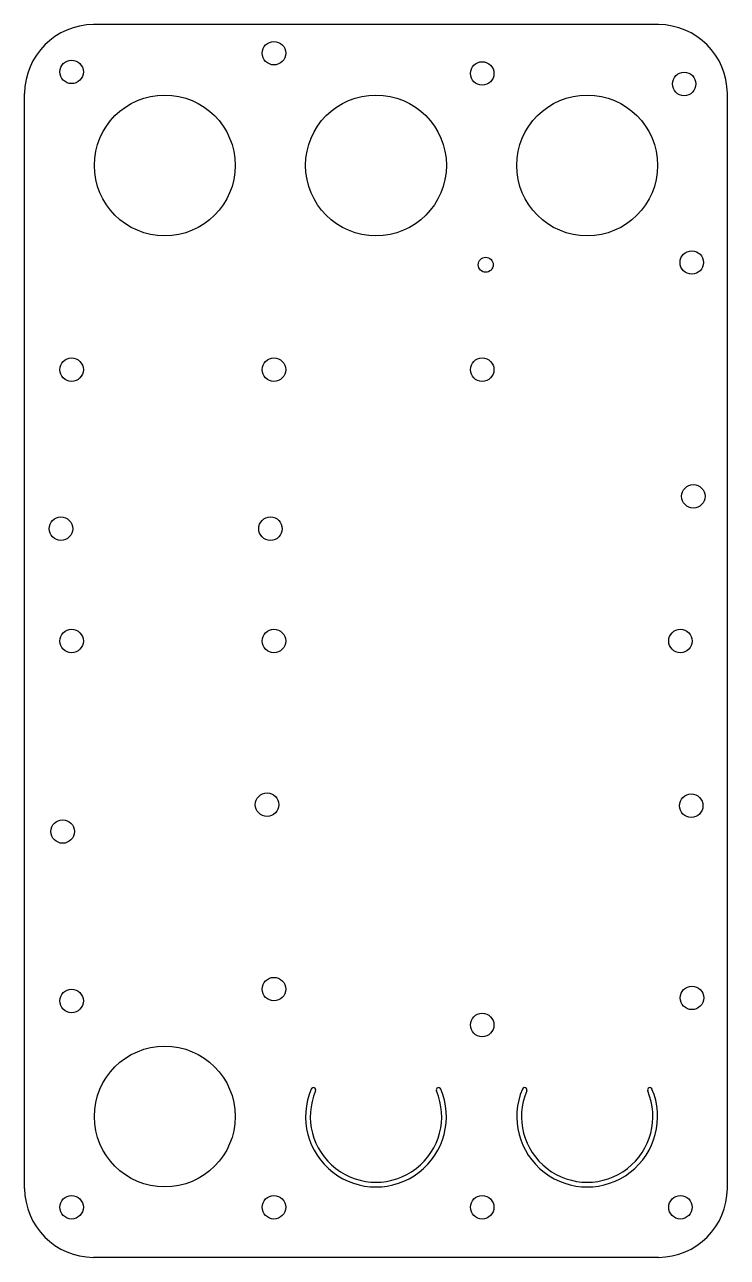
# Model space of a CAD drawing. Extents: x -18 to 132, y 42 to 305.
import ezdxf

# ---------------------------------------------------------------- set-up
doc = ezdxf.new("R2010")
doc.units = 0
doc.header["$MEASUREMENT"] = 0
doc.layers.add('VISIBLE', color=7, linetype='CONTINUOUS')

msp = doc.modelspace()

# ---------------------------------------------------------------- linework, layer by layer
at = {"layer": 'VISIBLE'}
for p, q in [((116.92, 304.65), (-3.44, 304.65)), ((-18.11, 56.68), (-18.11, 289.97)), ((131.6, 56.68), (131.6, 289.97)), ((116.92, 42), (-3.44, 42))]:
    msp.add_line(p, q, dxfattribs=at)
for centre, radius in [((35, 298.57), 2.5), ((-8.11, 294.58), 2.5), ((79.37, 294.24), 2.5), ((122.4, 292.01), 2.5), ((11.74, 274.65), 15), ((56.74, 274.65), 15), ((101.74, 274.65), 15), ((80.12, 253.49), 1.6), ((124.02, 253.97), 2.5), ((-8.11, 231.13), 2.5), ((35, 231.13), 2.5), ((79.37, 231.13), 2.5), ((124.35, 204.15), 2.5), ((-10.38, 197.25), 2.5), ((34.26, 197.25), 2.5), ((-8.11, 173.32), 2.5), ((35, 173.32), 2.5), ((121.6, 173.32), 2.5), ((33.53, 138.45), 2.5), ((123.91, 138.23), 2.5), ((-10.02, 132.73), 2.5), ((35, 99.15), 2.5), ((-8.11, 96.63), 2.5), ((124.06, 97.28), 2.5), ((79.37, 91.51), 2.5), ((11.74, 72), 15), ((-8.11, 52.67), 2.5), ((35, 52.67), 2.5), ((79.37, 52.67), 2.5), ((121.6, 52.67), 2.5)]:
    msp.add_circle(centre, radius, dxfattribs=at)
for centre, radius, start, end in [((-3.44, 289.97), 14.68, 90, 180), ((116.92, 289.97), 14.68, 0, 90), ((56.74, 72), 15, 156.9761, 23.0239), ((56.74, 72), 14, 156.9761, 23.0239), ((43.4, 77.67), 0.5, 336.9761, 156.9761), ((70.09, 77.67), 0.5, 23.0239, 203.0239), ((101.74, 72), 15, 156.9761, 23.0239), ((101.74, 72), 14, 156.9761, 23.0239), ((88.4, 77.67), 0.5, 336.9761, 156.9761), ((115.09, 77.67), 0.5, 23.0239, 203.0239), ((-3.44, 56.68), 14.68, 180, 270), ((116.92, 56.68), 14.68, 270, 0)]:
    msp.add_arc(centre, radius, start, end, dxfattribs=at)

doc.saveas('drawing.dxf')
